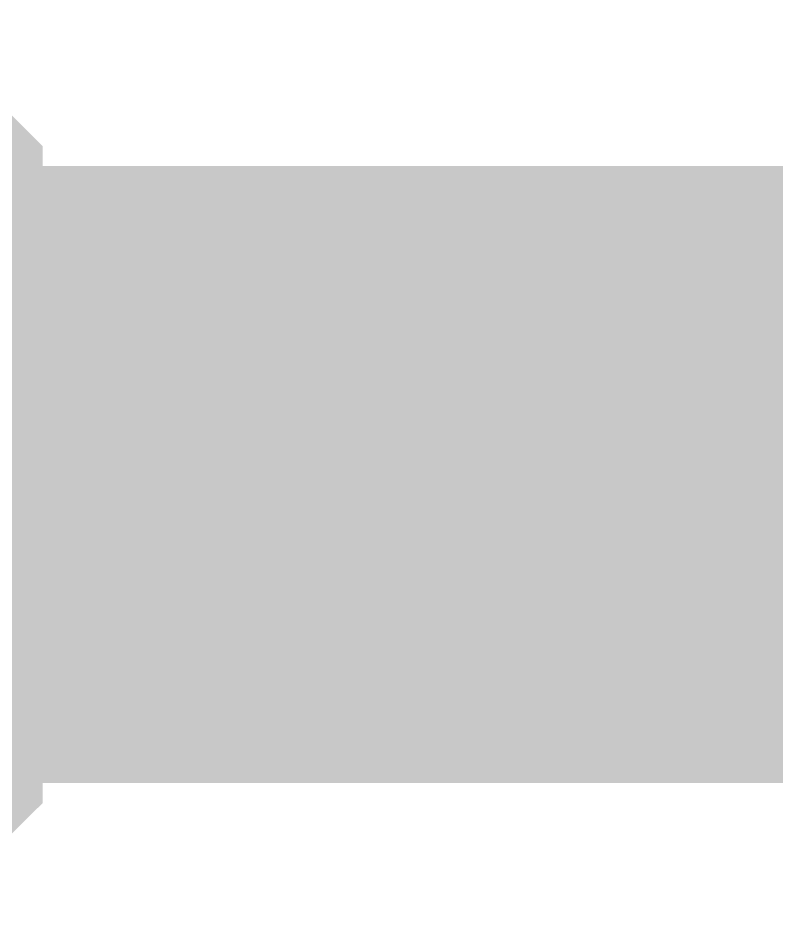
# Model space of a CAD drawing. Header units: inches. Extents: x 0 to 841, y 0 to 594.
# Drawn here: x 535.829 to 536.75, y 59.434 to 60.543 of the extents above; entities that cross this region are included whole.
import ezdxf

# ---------------------------------------------------------------- set-up
doc = ezdxf.new("R2010")
doc.units = ezdxf.units.IN
doc.layers.add('Sheet', color=255, linetype='Continuous')

msp = doc.modelspace()

# ---------------------------------------------------------------- linework, layer by layer
at = {"layer": 'Sheet'}
for points in [[(535.6636, 60.3927, 0.2997, 0.2997, 0), (535.6861, 60.3478, 0.2997, 0.2997, 0), (535.7086, 60.3253, 0.2997, 0.2997, 0), (535.7086, 60.2804, 0.2997, 0.2997, 0), (535.731, 60.2579, 0.2997, 0.2997, 0), (535.731, 60.213, 0.2997, 0.2997, 0), (535.7535, 60.1906, 0.2997, 0.2997, 0), (535.7535, 60.1456, 0.2997, 0.2997, 0), (535.7759, 60.1007, 0.2997, 0.2997, 0), (535.7759, 60.0783, 0.2997, 0.2997, 0), (535.7759, 60.0333, 0.2997, 0.2997, 0), (535.7759, 59.9884, 0.2997, 0.2997, 0)], [(535.6636, 60.3927, 0.2997, 0.2997, 0), (535.6861, 60.3478, 0.2997, 0.2997, 0), (535.7086, 60.3253, 0.2997, 0.2997, 0), (535.7086, 60.2804, 0.2997, 0.2997, 0), (535.731, 60.2579, 0.2997, 0.2997, 0), (535.731, 60.213, 0.2997, 0.2997, 0), (535.7535, 60.1906, 0.2997, 0.2997, 0), (535.7535, 60.1456, 0.2997, 0.2997, 0), (535.7759, 60.1007, 0.2997, 0.2997, 0), (535.7759, 60.0783, 0.2997, 0.2997, 0), (535.7759, 60.0333, 0.2997, 0.2997, 0), (535.7759, 59.9884, 0.2997, 0.2997, 0)], [(535.6636, 60.3927, 0.2997, 0.2997, 0), (535.6861, 60.3478, 0.2997, 0.2997, 0), (535.7086, 60.3253, 0.2997, 0.2997, 0), (535.7086, 60.2804, 0.2997, 0.2997, 0), (535.731, 60.2579, 0.2997, 0.2997, 0), (535.731, 60.213, 0.2997, 0.2997, 0), (535.7535, 60.1906, 0.2997, 0.2997, 0), (535.7535, 60.1456, 0.2997, 0.2997, 0), (535.7759, 60.1007, 0.2997, 0.2997, 0), (535.7759, 60.0783, 0.2997, 0.2997, 0), (535.7759, 60.0333, 0.2997, 0.2997, 0), (535.7759, 59.9884, 0.2997, 0.2997, 0)], [(515.0025, 59.9884, 0.7493, 0.7493, 0), (520.0105, 59.9884, 0.7493, 0.7493, 0), (535.0124, 59.9884, 0.7493, 0.7493, 0), (554.9998, 59.9884, 0.7493, 0.7493, 0)], [(535.7759, 59.9884, 0.2997, 0.2997, 0), (535.7759, 59.9435, 0.2997, 0.2997, 0), (535.7759, 59.8986, 0.2997, 0.2997, 0), (535.7759, 59.8761, 0.2997, 0.2997, 0), (535.7535, 59.8312, 0.2997, 0.2997, 0), (535.7535, 59.7863, 0.2997, 0.2997, 0), (535.731, 59.7638, 0.2997, 0.2997, 0), (535.731, 59.7189, 0.2997, 0.2997, 0), (535.7086, 59.6965, 0.2997, 0.2997, 0), (535.7086, 59.6515, 0.2997, 0.2997, 0), (535.6861, 59.6291, 0.2997, 0.2997, 0), (535.6636, 59.5842, 0.2997, 0.2997, 0)], [(535.7759, 59.9884, 0.2997, 0.2997, 0), (535.7759, 59.9435, 0.2997, 0.2997, 0), (535.7759, 59.8986, 0.2997, 0.2997, 0), (535.7759, 59.8761, 0.2997, 0.2997, 0), (535.7535, 59.8312, 0.2997, 0.2997, 0), (535.7535, 59.7863, 0.2997, 0.2997, 0), (535.731, 59.7638, 0.2997, 0.2997, 0), (535.731, 59.7189, 0.2997, 0.2997, 0), (535.7086, 59.6965, 0.2997, 0.2997, 0), (535.7086, 59.6515, 0.2997, 0.2997, 0), (535.6861, 59.6291, 0.2997, 0.2997, 0), (535.6636, 59.5842, 0.2997, 0.2997, 0)], [(535.7759, 59.9884, 0.2997, 0.2997, 0), (535.7759, 59.9435, 0.2997, 0.2997, 0), (535.7759, 59.8986, 0.2997, 0.2997, 0), (535.7759, 59.8761, 0.2997, 0.2997, 0), (535.7535, 59.8312, 0.2997, 0.2997, 0), (535.7535, 59.7863, 0.2997, 0.2997, 0), (535.731, 59.7638, 0.2997, 0.2997, 0), (535.731, 59.7189, 0.2997, 0.2997, 0), (535.7086, 59.6965, 0.2997, 0.2997, 0), (535.7086, 59.6515, 0.2997, 0.2997, 0), (535.6861, 59.6291, 0.2997, 0.2997, 0), (535.6636, 59.5842, 0.2997, 0.2997, 0)], [(535.7759, 59.9884, 0.2997, 0.2997, 0), (535.7759, 59.9884, 0.2997, 0.2997, 0), (535.7759, 59.9884, 0.2997, 0.2997, 0), (535.7759, 59.9884, 0.2997, 0.2997, 0), (535.7759, 59.9884, 0.2997, 0.2997, 0), (535.7759, 59.9884, 0.2997, 0.2997, 0), (535.7759, 59.9884, 0.2997, 0.2997, 0), (535.7759, 59.9884, 0.2997, 0.2997, 0), (535.7759, 59.9884, 0.2997, 0.2997, 0), (535.7759, 59.9884, 0.2997, 0.2997, 0), (535.7759, 59.9884, 0.2997, 0.2997, 0), (535.7759, 59.9884, 0.2997, 0.2997, 0), (535.7759, 59.9884, 0.2997, 0.2997, 0), (535.7759, 59.9884, 0.2997, 0.2997, 0), (535.7759, 59.9884, 0.2997, 0.2997, 0), (535.7759, 59.9884, 0.2997, 0.2997, 0), (535.7759, 59.9884, 0.2997, 0.2997, 0), (535.7759, 59.9884, 0.2997, 0.2997, 0), (535.7759, 59.9884, 0.2997, 0.2997, 0), (535.7759, 59.9884, 0.2997, 0.2997, 0), (535.7759, 59.9884, 0.2997, 0.2997, 0), (535.7759, 59.9884, 0.2997, 0.2997, 0), (535.7759, 59.9884, 0.2997, 0.2997, 0), (535.7759, 59.9884, 0.2997, 0.2997, 0), (535.7759, 59.9884, 0.2997, 0.2997, 0), (535.7759, 59.9884, 0.2997, 0.2997, 0), (535.7759, 59.9884, 0.2997, 0.2997, 0), (535.7759, 59.9884, 0.2997, 0.2997, 0), (535.7759, 59.9884, 0.2997, 0.2997, 0), (535.7759, 59.9884, 0.2997, 0.2997, 0), (535.7759, 59.9884, 0.2997, 0.2997, 0), (535.7759, 59.9884, 0.2997, 0.2997, 0), (535.7759, 59.9884, 0.2997, 0.2997, 0)], [(535.7759, 59.9884, 0.2997, 0.2997, 0), (535.7759, 59.9884, 0.2997, 0.2997, 0)], [(535.7759, 59.9884, 0.2997, 0.2997, 0), (535.7759, 59.9884, 0.2997, 0.2997, 0), (535.7759, 59.9884, 0.2997, 0.2997, 0), (535.7759, 59.9884, 0.2997, 0.2997, 0), (535.7759, 59.9884, 0.2997, 0.2997, 0), (535.7759, 59.9884, 0.2997, 0.2997, 0), (535.7759, 59.9884, 0.2997, 0.2997, 0), (535.7759, 59.9884, 0.2997, 0.2997, 0), (535.7759, 59.9884, 0.2997, 0.2997, 0), (535.7759, 59.9884, 0.2997, 0.2997, 0), (535.7759, 59.9884, 0.2997, 0.2997, 0), (535.7759, 59.9884, 0.2997, 0.2997, 0), (535.7759, 59.9884, 0.2997, 0.2997, 0), (535.7759, 59.9884, 0.2997, 0.2997, 0), (535.7759, 59.9884, 0.2997, 0.2997, 0), (535.7759, 59.9884, 0.2997, 0.2997, 0), (535.7759, 59.9884, 0.2997, 0.2997, 0), (535.7759, 59.9884, 0.2997, 0.2997, 0), (535.7759, 59.9884, 0.2997, 0.2997, 0), (535.7759, 59.9884, 0.2997, 0.2997, 0), (535.7759, 59.9884, 0.2997, 0.2997, 0), (535.7759, 59.9884, 0.2997, 0.2997, 0), (535.7759, 59.9884, 0.2997, 0.2997, 0), (535.7759, 59.9884, 0.2997, 0.2997, 0), (535.7759, 59.9884, 0.2997, 0.2997, 0), (535.7759, 59.9884, 0.2997, 0.2997, 0), (535.7759, 59.9884, 0.2997, 0.2997, 0), (535.7759, 59.9884, 0.2997, 0.2997, 0), (535.7759, 59.9884, 0.2997, 0.2997, 0), (535.7759, 59.9884, 0.2997, 0.2997, 0), (535.7759, 59.9884, 0.2997, 0.2997, 0), (535.7759, 59.9884, 0.2997, 0.2997, 0), (535.7759, 59.9884, 0.2997, 0.2997, 0)], [(535.7759, 59.9884, 0.2997, 0.2997, 0), (535.7759, 59.9884, 0.2997, 0.2997, 0)], [(535.7759, 59.9884, 0.2997, 0.2997, 0), (535.7759, 59.9884, 0.2997, 0.2997, 0), (535.7759, 59.9884, 0.2997, 0.2997, 0), (535.7759, 59.9884, 0.2997, 0.2997, 0), (535.7759, 59.9884, 0.2997, 0.2997, 0), (535.7759, 59.9884, 0.2997, 0.2997, 0), (535.7759, 59.9884, 0.2997, 0.2997, 0), (535.7759, 59.9884, 0.2997, 0.2997, 0), (535.7759, 59.9884, 0.2997, 0.2997, 0), (535.7759, 59.9884, 0.2997, 0.2997, 0), (535.7759, 59.9884, 0.2997, 0.2997, 0), (535.7759, 59.9884, 0.2997, 0.2997, 0), (535.7759, 59.9884, 0.2997, 0.2997, 0), (535.7759, 59.9884, 0.2997, 0.2997, 0), (535.7759, 59.9884, 0.2997, 0.2997, 0), (535.7759, 59.9884, 0.2997, 0.2997, 0), (535.7759, 59.9884, 0.2997, 0.2997, 0), (535.7759, 59.9884, 0.2997, 0.2997, 0), (535.7759, 59.9884, 0.2997, 0.2997, 0), (535.7759, 59.9884, 0.2997, 0.2997, 0), (535.7759, 59.9884, 0.2997, 0.2997, 0), (535.7759, 59.9884, 0.2997, 0.2997, 0), (535.7759, 59.9884, 0.2997, 0.2997, 0), (535.7759, 59.9884, 0.2997, 0.2997, 0), (535.7759, 59.9884, 0.2997, 0.2997, 0), (535.7759, 59.9884, 0.2997, 0.2997, 0), (535.7759, 59.9884, 0.2997, 0.2997, 0), (535.7759, 59.9884, 0.2997, 0.2997, 0), (535.7759, 59.9884, 0.2997, 0.2997, 0), (535.7759, 59.9884, 0.2997, 0.2997, 0), (535.7759, 59.9884, 0.2997, 0.2997, 0), (535.7759, 59.9884, 0.2997, 0.2997, 0), (535.7759, 59.9884, 0.2997, 0.2997, 0)], [(535.7759, 59.9884, 0.2997, 0.2997, 0), (535.7759, 59.9884, 0.2997, 0.2997, 0)]]:
    msp.add_lwpolyline(points, format="xyseb", dxfattribs=at)

doc.saveas('drawing.dxf')
